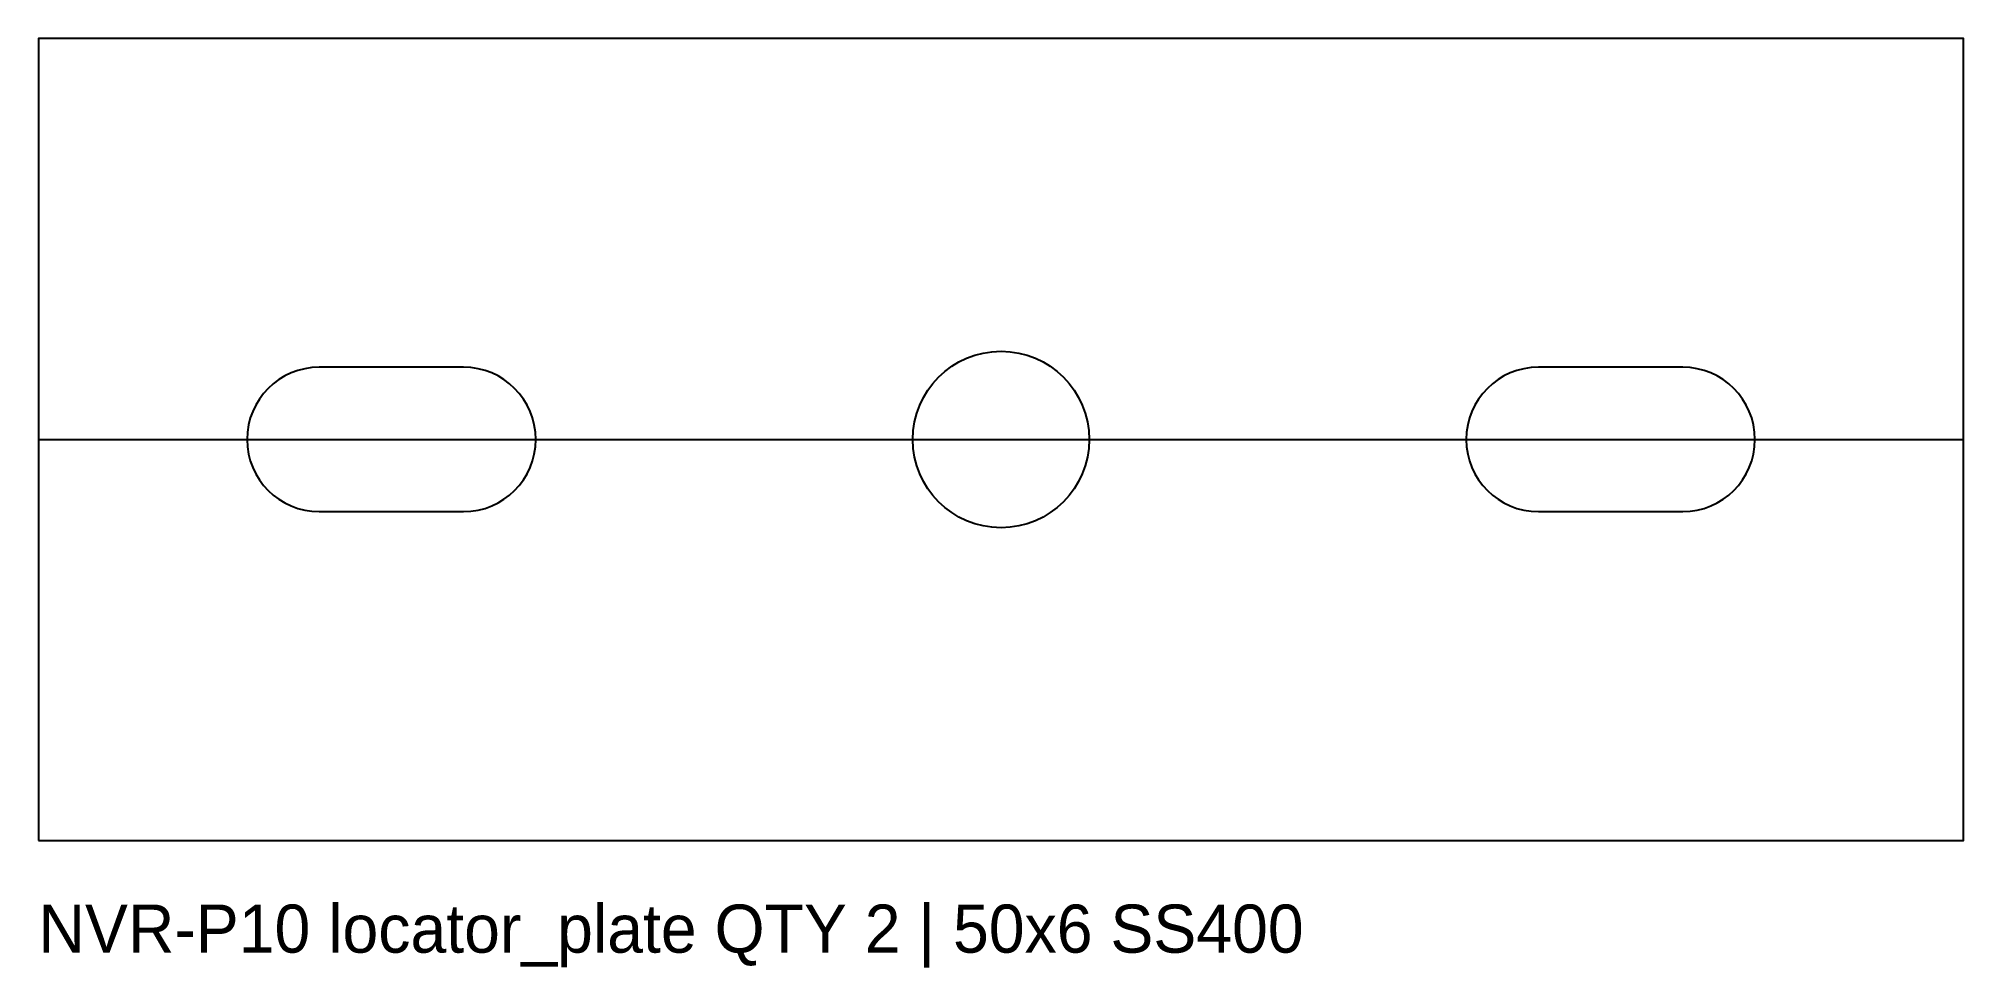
# Model space of a CAD drawing. Header units: millimetres. Extents: x -60 to 60, y -33 to 25.
import ezdxf

# ---------------------------------------------------------------- set-up
doc = ezdxf.new("R2010")
doc.units = ezdxf.units.MM
for name, color, linetype in [('CUT_HOLES', 7, 'Continuous'), ('CUT_OUTER', 7, 'Continuous'), ('NOTES', 7, 'Continuous'), ('REFERENCE', 7, 'Continuous')]:
    doc.layers.add(name, color=color, linetype=linetype)

msp = doc.modelspace()

# ---------------------------------------------------------------- linework, layer by layer
at = {"layer": 'CUT_HOLES'}
for p, q in [((-33.5, 4.5), (-42.5, 4.5)), ((42.5, 4.5), (33.5, 4.5)), ((-42.5, -4.5), (-33.5, -4.5)), ((33.5, -4.5), (42.5, -4.5))]:
    msp.add_line(p, q, dxfattribs=at)
msp.add_circle((0, 0), 5.5, dxfattribs=at)
for centre, start, end in [((-42.5, 0), 90, 270), ((-33.5, 0), 270, 90), ((33.5, 0), 90, 270), ((42.5, 0), 270, 90)]:
    msp.add_arc(centre, 4.5, start, end, dxfattribs=at)
at = {"layer": 'CUT_OUTER'}
msp.add_lwpolyline([(-60, -25), (60, -25), (60, 25), (-60, 25)], close=True, dxfattribs=at)
at = {"layer": 'REFERENCE'}
msp.add_line((-60, 0), (60, 0), dxfattribs=at)

# ---------------------------------------------------------------- texts
at = {"layer": 'NOTES'}
msp.add_text('NVR-P10 locator_plate QTY 2 | 50x6 SS400', height=3, dxfattribs=at).set_placement((-60, -32))

doc.saveas('drawing.dxf')
